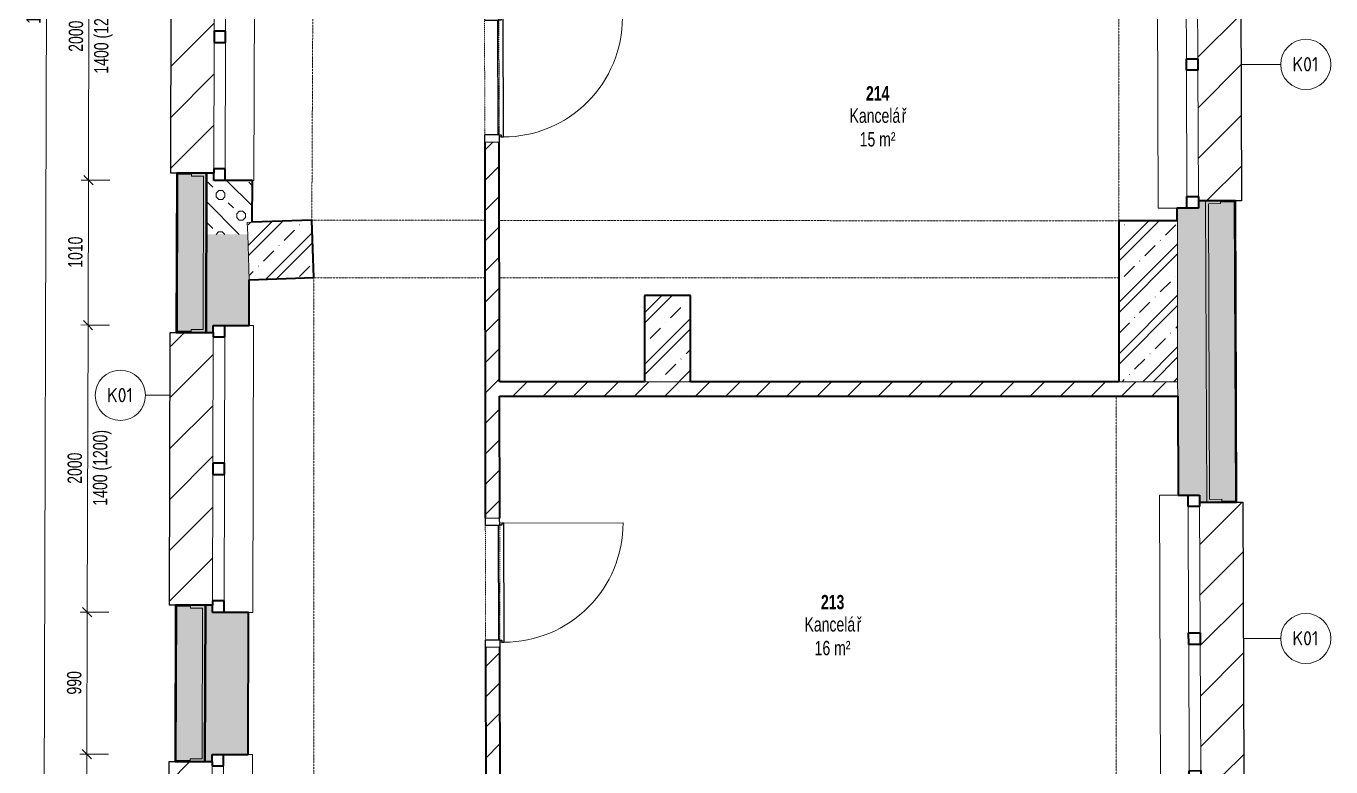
# Model space of a CAD drawing. Header units: millimetres. Extents: x 48671 to 278361, y -45352 to 20466.
# Drawn here: x 86927 to 96021, y -14301 to -9139 of the extents above; entities that cross this region are included whole.
import ezdxf

# ---------------------------------------------------------------- set-up
doc = ezdxf.new("R2010")
doc.units = ezdxf.units.MM
doc.linetypes.add('Dash dot dot', pattern=[5, 2, -1, 0, -1, 0, -1])
doc.linetypes.add('Čerchovaná se dvěma tečkami', pattern=[2.59, 1, -0.53, 0, -0.53, 0, -0.53])
for name, color, linetype, lineweight in [('A-ANNO-DIMS', 211, 'Continuous', 9), ('A-ANNO-DIMS-50', 211, 'Continuous', 9), ('A-AREA-IDEN', 2, 'Continuous', 9), ('A-DETL', 90, 'Continuous', 13), ('A-DOOR', 31, 'Continuous', 13), ('A-DOOR-FRAM', 31, 'Continuous', 25), ('A-GENM', 13, 'Continuous', 13), ('A-GLAZ', 151, 'Continuous', 13), ('A-WALL', 113, 'Continuous', 13), ('A-WALL-PATT', 111, 'Continuous', 35), ('Q-SPCQ', 91, 'Continuous', 13), ('Q-SPCQ-IDEN', 132, 'Continuous', 9), ('S-COLS', 52, 'Continuous', 13)]:
    doc.layers.add(name, color=color, linetype=linetype, lineweight=lineweight)
doc.styles.add('Arial_1', font='arial.ttf', dxfattribs={"width": 0.7, "height": 100})
doc.styles.add('Arial_B', font='arialbd.ttf', dxfattribs={"width": 0.7, "height": 100})
doc.styles.add('ISOCPEUR_1', font='isocpeur.ttf', dxfattribs={"width": 0.9, "height": 100})
doc.dimstyles.new('Vnitřní_-_průhledné', dxfattribs={"dimscale": 304.8, "dimtxt": 102.02594, "dimasz": 0.213255, "dimexe": 0.164042, "dimexo": 0.0625, "dimgap": 0.032808, "dimtad": 1, "dimdec": 0, "dimrnd": 5, "dimzin": 0, "dimdsep": 46, "dimtxsty": 'Arial_1', "dimblk1": 'OBLIQUE', "dimblk2": 'OBLIQUE', "dimsah": 1, "dimcen": 0.09, "dimdle": 0.164042, "dimazin": 0, "dimtfac": 1, "dimtdec": 4, "dimtix": 1, "dimtmove": 0, "dimatfit": 3, "dimfxl": 0.492126, "dimfxlon": 1, "dimtvp": 1, "dimtolj": 1, "dimtzin": 0, "dimarcsym": 2})
pattern_1 = [(45, (0, 0), (-106.06602, 106.06602), [])]
pattern_2 = [(45, (0, 0), (-179.6051, 179.6051), []), (45, (71.84, 0), (-179.6051, 179.6051), []), (45, (215.53, 0), (-107.7631, 251.4472), [101.6, -50.8, 1.676, -49.124])]
pattern_3 = [(45, (0, 0), (0.0007, 353.5527), []), (315, (0, 0), (353.5527, -0.0007), []), (270, (153.68, 9.56), (176.771, -176.771), [19.139, -334.416]), (270, (199.87, 9.56), (176.771, -176.771), [19.139, -334.416]), (0, (166.57, 23.1), (176.771, 176.771), [19.139, -334.416]), (0, (166.57, -23.1), (176.771, 176.771), [19.139, -334.416]), (45, (153.68, 9.56), (0.0007, 353.5527), [19.139, -230.861]), (45, (186.35, -23.1), (0.0007, 353.5527), [19.139, -230.861]), (315, (186.35, 23.1), (353.5527, -0.0007), [19.139, -230.861]), (315, (153.68, -9.56), (353.5527, -0.0007), [19.139, -230.861])]

# ---------------------------------------------------------------- blocks, each defined once
blk = doc.blocks.new('DVERE_1k_oblozka - DD03_01_800x1970_koupelna-1549489-1NP_NÁVRH B')
at = {"layer": 'A-DOOR'}
for p, q in [((-415, 47.1), (-415, 907.1)), ((-400, 47.1), (-450, 47.1)), ((-450, 47.1), (-450, -52.9)), ((-400, -52.9), (-400, 47.1)), ((305, 77.1), (-305, 77.1)), ((450, 47.1), (400, 47.1)), ((400, 47.1), (400, -52.9)), ((415, 77.1), (415, 47.1)), ((450, -52.9), (450, 47.1)), ((-450, -52.9), (-400, -52.9)), ((400, -52.9), (450, -52.9))]:
    blk.add_line(p, q, dxfattribs=at)
at = {"layer": 'A-DOOR', "lineweight": 25}
for p, q in [((415, 77.1), (-415, 77.1)), ((-415, 77.1), (-415, 62.1)), ((-415, 62.1), (-400, 62.1)), ((-400, 62.1), (-400, 47.1)), ((-400, 37.1), (400, 37.1)), ((400, 47.1), (400, 62.1)), ((400, 62.1), (415, 62.1)), ((415, 62.1), (415, 77.1))]:
    blk.add_line(p, q, dxfattribs=at)
at = {"layer": 'A-DOOR', "linetype": 'Čerchovaná se dvěma tečkami'}
for p, q in [((-400, 47.1), (400, 47.1)), ((-400, -52.9), (400, -52.9))]:
    blk.add_line(p, q, dxfattribs=at)
at = {"layer": 'A-DOOR'}
blk.add_arc((-415, 77.1), 830, 360, 90, dxfattribs=at)
at = {"layer": 'A-DOOR-FRAM'}
for p, q in [((-400, 47.1), (-450, 47.1)), ((-400, -52.9), (-400, 47.1)), ((400, 47.1), (400, -52.9)), ((400, 47.1), (450, 47.1)), ((-450, -52.9), (-400, -52.9)), ((450, -52.9), (400, -52.9))]:
    blk.add_line(p, q, dxfattribs=at)
blk = doc.blocks.new('OKNO_2k_ - OKNO_2k_2000 x 1500-1963758-1NP_NÁVRH B')
at = {"layer": 'A-GLAZ', "lineweight": 35}
for p, q in [((-1000, 30), (-920, 30)), ((-920, 30), (-920, -50)), ((-40, 30), (40, 30)), ((-40, -50), (-40, 30)), ((40, 30), (40, -50)), ((920, 30), (1000, 30)), ((920, -50), (920, 30)), ((-920, -50), (-950, -50)), ((40, -50), (-40, -50)), ((950, -50), (920, -50))]:
    blk.add_line(p, q, dxfattribs=at)
at = {"layer": 'A-GLAZ'}
for p, q in [((-920, 30), (-40, 30)), ((40, 30), (920, 30)), ((-40, -50), (-920, -50)), ((920, -50), (40, -50))]:
    blk.add_line(p, q, dxfattribs=at)
blk = doc.blocks.new('OKNO_2k_ - OKNO_2k_2000 x 1500-V12-1NP_NÁVRH B')
at = {"layer": 'A-GLAZ'}
h = blk.add_hatch(dxfattribs=at)
h.set_pattern_fill('FP_46', color=256, style=0, pattern_type=2)
h.set_pattern_definition([(269.774, (9781.537, 95006.134), (43.00383, -75.17021), [50, -100]), (329.774, (9781.34, 94956.135), (86.601227, -0.342695), [50, -100]), (209.774, (9781.34, 94956.135), (-43.597397, -74.827515), [50, -100])])
h.paths.add_polyline_path([(-950, -100), (-950, -100)])
at = {"layer": 'A-GLAZ', "lineweight": 35}
for p, q in [((-1000, 30), (-920, 30)), ((-920, 30), (-920, -50)), ((-40, 30), (40, 30)), ((-40, -50), (-40, 30)), ((40, 30), (40, -50)), ((920, 30), (1000, 30)), ((920, -50), (920, 30)), ((-920, -50), (-950, -50)), ((40, -50), (-40, -50)), ((950, -50), (920, -50))]:
    blk.add_line(p, q, dxfattribs=at)
at = {"layer": 'A-GLAZ'}
for p, q in [((-920, 30), (-40, 30)), ((40, 30), (920, 30)), ((-40, -50), (-920, -50)), ((920, -50), (40, -50))]:
    blk.add_line(p, q, dxfattribs=at)
blk = doc.blocks.new('OKNO_2k_ - OKNO_2k_2000x1400-1963762-1NP_NÁVRH B')
at = {"layer": 'A-GLAZ', "lineweight": 35}
for p, q in [((-920, 100), (-950, 100)), ((-920, 20), (-920, 100)), ((40, 100), (-40, 100)), ((-40, 100), (-40, 20)), ((40, 20), (40, 100)), ((950, 100), (920, 100)), ((920, 100), (920, 20)), ((-1000, 20), (-920, 20)), ((-40, 20), (40, 20)), ((920, 20), (1000, 20))]:
    blk.add_line(p, q, dxfattribs=at)
at = {"layer": 'A-GLAZ'}
for p, q in [((-40, 100), (-920, 100)), ((920, 100), (40, 100)), ((-920, 20), (-40, 20)), ((40, 20), (920, 20))]:
    blk.add_line(p, q, dxfattribs=at)
blk = doc.blocks.new('parapet s nosem_vnitní - parapet s nosem_vnitní-568559-1NP_NÁVRH B')
at = {"layer": 'A-GENM'}
for p, q in [((-1000, -190), (-1000, -170)), ((1000, -170), (1000, -190)), ((-1000, -190), (-1000, -200)), ((-1000, -200), (1000, -200)), ((1000, -200), (1000, -190))]:
    blk.add_line(p, q, dxfattribs=at)
blk = doc.blocks.new('parapet_ext - parapet_ext-1802098-1NP_NÁVRH B')
at = {"layer": 'Q-SPCQ'}
h = blk.add_hatch(dxfattribs=at)
h.set_pattern_fill('FP_112', color=11, style=0, pattern_type=2)
h.set_pattern_definition([(315.152, (14979.78, 88261.3), (176.3071, 177.24504), [])])
h.paths.add_polyline_path([(-950, 0), (-920, 0), (950, 0.1), (949.6, 300), (-950, 300), (-950, 0.1)])
at = {"layer": 'Q-SPCQ', "color": 21, "lineweight": 25}
for p, q in [((-950, 258), (-950, 300)), ((-950, 300), (950, 300)), ((950, 300), (950, 258))]:
    blk.add_line(p, q, dxfattribs=at)
blk = doc.blocks.new('parapet_ext - parapet_ext-V57-1NP_NÁVRH B')
at = {"layer": 'Q-SPCQ'}
h = blk.add_hatch(dxfattribs=at)
h.set_pattern_fill('FP_113', color=11, style=0, pattern_type=2)
h.set_pattern_definition([(315.152, (11989.78, 88261.3), (176.3071, 177.24504), [])])
h.paths.add_polyline_path([(-950, 0), (-920, 0), (950, 0.1), (949.6, 300), (-950, 300), (-950, 0.1)])
at = {"layer": 'Q-SPCQ', "color": 21, "lineweight": 25}
for p, q in [((-950, 258), (-950, 300)), ((-950, 300), (950, 300)), ((950, 300), (950, 258))]:
    blk.add_line(p, q, dxfattribs=at)
blk = doc.blocks.new('OKNO_2k_ - OKNO_2k_2000x1400-1963760-1NP_NÁVRH B')
at = {"layer": 'A-GLAZ', "lineweight": 35}
for p, q in [((-920, 110), (-950, 110)), ((-920, 30), (-920, 110)), ((40, 110), (-40, 110)), ((-40, 110), (-40, 30)), ((40, 30), (40, 110)), ((950, 110), (920, 110)), ((920, 110), (920, 30)), ((-1000, 30), (-920, 30)), ((-40, 30), (40, 30)), ((920, 30), (1000, 30))]:
    blk.add_line(p, q, dxfattribs=at)
at = {"layer": 'A-GLAZ'}
for p, q in [((-40, 110), (-920, 110)), ((920, 110), (40, 110)), ((-920, 30), (-40, 30)), ((40, 30), (920, 30))]:
    blk.add_line(p, q, dxfattribs=at)
blk = doc.blocks.new('parapet s nosem_vnitní - parapet s nosem_vnitní-V58-1NP_NÁVRH B')
at = {"layer": 'A-GENM'}
for p, q in [((-1000, -190), (-1000, -200)), ((-1000, -200), (1000, -200)), ((1000, -200), (1000, -190))]:
    blk.add_line(p, q, dxfattribs=at)
blk = doc.blocks.new('parapet_ext - parapet_ext-V59-1NP_NÁVRH B')
at = {"layer": 'Q-SPCQ'}
h = blk.add_hatch(dxfattribs=at)
h.set_pattern_fill('FP_114', color=11, style=0, pattern_type=2)
h.set_pattern_definition([(315.152, (8979.78, 88261.3), (176.3071, 177.24504), [])])
h.paths.add_polyline_path([(-950, 0), (-920, 0), (950, 0.1), (949.6, 300), (-950, 300), (-950, 0.1)])
at = {"layer": 'Q-SPCQ', "color": 21, "lineweight": 25}
for p, q in [((-950, 258), (-950, 300)), ((-950, 300), (950, 300)), ((950, 300), (950, 258))]:
    blk.add_line(p, q, dxfattribs=at)
blk = doc.blocks.new('parapet s nosem_vnitní - parapet s nosem_vnitní-1280325-1NP_NÁVRH B')
at = {"layer": 'A-GENM'}
for p, q in [((1000, 200), (-1000, 200)), ((-1000, 200), (-1000, 190)), ((-1000, 70), (-1000, 190)), ((1000, 190), (1000, 200)), ((1000, 190), (1000, 70))]:
    blk.add_line(p, q, dxfattribs=at)
blk = doc.blocks.new('parapet_ext - parapet_ext-V68-1NP_NÁVRH B')
at = {"layer": 'Q-SPCQ'}
h = blk.add_hatch(dxfattribs=at)
h.set_pattern_fill('FP_118', color=11, style=0, pattern_type=2)
h.set_pattern_definition([(314.774, (9781.54, 95056.13), (177.4726, 176.07804), [])])
h.paths.add_polyline_path([(-950, 0), (-950, -300), (950, -300), (950, 0), (-949.8, 0)])
at = {"layer": 'Q-SPCQ', "color": 21, "lineweight": 25}
for p, q in [((-950, -300), (-950, -258)), ((950, -258), (950, -300)), ((950, -300), (-950, -300))]:
    blk.add_line(p, q, dxfattribs=at)
blk = doc.blocks.new('parapet_ext - parapet_ext-V69-1NP_NÁVRH B')
at = {"layer": 'Q-SPCQ'}
h = blk.add_hatch(dxfattribs=at)
h.set_pattern_fill('FP_119', color=11, style=0, pattern_type=2)
h.set_pattern_definition([(314.774, (13781.54, 95056.13), (177.4726, 176.07804), [])])
h.paths.add_polyline_path([(-950, 0), (-950, -300), (950, -300), (950, 0), (-949.8, 0)])
at = {"layer": 'Q-SPCQ', "color": 21, "lineweight": 25}
for p, q in [((-950, -300), (-950, -258)), ((950, -258), (950, -300)), ((950, -300), (-950, -300))]:
    blk.add_line(p, q, dxfattribs=at)
blk = doc.blocks.new('Popiska speciální vybavení - Popiska okna_Bublina-1426311-1NP_NÁVRH B')
at = {"layer": 'Q-SPCQ-IDEN'}
blk.add_circle((0, 0), 3.5, dxfattribs=at)
blk = doc.blocks.new('DIMBLOCK205-1NP_NÁVRH B')
at = {"layer": 'A-ANNO-DIMS-50', "lineweight": 18}
for p, q in [((87350.6, -14211.8), (87318.2, -14179.2)), ((87350.6, -14211.8), (87383, -14244.3)), ((87345.3, -16211.8), (87312.9, -16179.2)), ((87345.3, -16211.8), (87377.7, -16244.3))]:
    blk.add_line(p, q, dxfattribs=at)
at = {"layer": 'A-ANNO-DIMS-50'}
for p, q in [((87350.6, -14211.8), (87300.6, -14211.6)), ((87345.3, -16211.8), (87350.6, -14211.8)), ((87350.6, -14211.8), (87500.6, -14212.2)), ((87345.3, -16211.8), (87295.3, -16211.6)), ((87345.3, -16211.8), (87495.3, -16212.2))]:
    blk.add_line(p, q, dxfattribs=at)
at = {"layer": 'A-ANNO-DIMS-50', "color": 0, "char_height": 100, "attachment_point": 1, "rotation": 89.84787, "line_spacing_factor": 0.941778, "style": 'Arial_1'}
for s, insert, width in [('1400 (1200)', (87384.4, -15470.1), 619.69), ('2000', (87207.8, -15318.1), 256.164)]:
    blk.add_mtext(s, dxfattribs=dict(at, insert=insert, width=width))
blk = doc.blocks.new('_Oblique')
at = {"color": 0, "linetype": 'ByBlock', "lineweight": -2}
blk.add_line((-0.5, -0.5), (0.5, 0.5), dxfattribs=at)
blk = doc.blocks.new('DIMBLOCK206-1NP_NÁVRH B')
at = {"layer": 'A-ANNO-DIMS-50'}
for p, q in [((87353.2, -13221.8), (87303.2, -13221.6)), ((87350.6, -14211.8), (87353.2, -13221.8)), ((87353.2, -13221.8), (87503.2, -13222.2)), ((87350.6, -14211.8), (87300.6, -14211.6)), ((87350.6, -14211.8), (87500.6, -14212.2))]:
    blk.add_line(p, q, dxfattribs=at)
at = {"layer": 'A-ANNO-DIMS-50', "lineweight": 18}
for p, q in [((87353.2, -13221.8), (87320.8, -13189.2)), ((87353.2, -13221.8), (87385.6, -13254.4)), ((87350.6, -14211.8), (87318.2, -14179.2)), ((87350.6, -14211.8), (87383, -14244.3))]:
    blk.add_line(p, q, dxfattribs=at)
at = {"layer": 'A-ANNO-DIMS-50', "color": 0, "insert": (87211.9, -13796.4), "char_height": 100, "width": 192.123, "attachment_point": 1, "rotation": 89.84787, "line_spacing_factor": 0.941778, "style": 'Arial_1'}
blk.add_mtext('990', dxfattribs=at)
blk = doc.blocks.new('DIMBLOCK207-1NP_NÁVRH B')
at = {"layer": 'A-ANNO-DIMS-50'}
for p, q in [((87358.5, -11221.8), (87308.5, -11221.6)), ((87353.2, -13221.8), (87358.5, -11221.8)), ((87358.5, -11221.8), (87508.5, -11222.2)), ((87353.2, -13221.8), (87303.2, -13221.6)), ((87353.2, -13221.8), (87503.2, -13222.2))]:
    blk.add_line(p, q, dxfattribs=at)
at = {"layer": 'A-ANNO-DIMS-50', "lineweight": 18}
for p, q in [((87358.5, -11221.8), (87326.1, -11189.2)), ((87358.5, -11221.8), (87390.9, -11254.4)), ((87353.2, -13221.8), (87320.8, -13189.2)), ((87353.2, -13221.8), (87385.6, -13254.4))]:
    blk.add_line(p, q, dxfattribs=at)
at = {"layer": 'A-ANNO-DIMS-50', "color": 0, "char_height": 100, "attachment_point": 1, "rotation": 89.84787, "line_spacing_factor": 0.941778, "style": 'Arial_1'}
for s, insert, width in [('1400 (1200)', (87392.3, -12480.1), 619.69), ('2000', (87215.8, -12328.1), 256.164)]:
    blk.add_mtext(s, dxfattribs=dict(at, insert=insert, width=width))
blk = doc.blocks.new('DIMBLOCK208-1NP_NÁVRH B')
at = {"layer": 'A-ANNO-DIMS-50', "lineweight": 18}
for p, q in [((87361.2, -10211.8), (87328.8, -10179.2)), ((87361.2, -10211.8), (87393.6, -10244.4)), ((87358.5, -11221.8), (87326.1, -11189.2)), ((87358.5, -11221.8), (87390.9, -11254.4))]:
    blk.add_line(p, q, dxfattribs=at)
at = {"layer": 'A-ANNO-DIMS-50'}
for p, q in [((87361.2, -10211.8), (87311.2, -10211.6)), ((87358.5, -11221.8), (87361.2, -10211.8)), ((87361.2, -10211.8), (87511.2, -10212.2)), ((87358.5, -11221.8), (87308.5, -11221.6)), ((87358.5, -11221.8), (87508.5, -11222.2))]:
    blk.add_line(p, q, dxfattribs=at)
at = {"layer": 'A-ANNO-DIMS-50', "color": 0, "insert": (87219.8, -10823.1), "char_height": 100, "width": 256.164, "attachment_point": 1, "rotation": 89.84787, "line_spacing_factor": 0.941778, "style": 'Arial_1'}
blk.add_mtext('1010', dxfattribs=at)
blk = doc.blocks.new('DIMBLOCK209-1NP_NÁVRH B')
at = {"layer": 'A-ANNO-DIMS-50', "lineweight": 18}
for p, q in [((87366.5, -8211.8), (87334.1, -8179.2)), ((87366.5, -8211.8), (87398.9, -8244.4)), ((87361.2, -10211.8), (87328.8, -10179.2)), ((87361.2, -10211.8), (87393.6, -10244.4))]:
    blk.add_line(p, q, dxfattribs=at)
at = {"layer": 'A-ANNO-DIMS-50'}
for p, q in [((87366.5, -8211.8), (87316.5, -8211.6)), ((87361.2, -10211.8), (87366.5, -8211.8)), ((87366.5, -8211.8), (87516.5, -8212.2)), ((87361.2, -10211.8), (87311.2, -10211.6)), ((87361.2, -10211.8), (87511.2, -10212.2))]:
    blk.add_line(p, q, dxfattribs=at)
at = {"layer": 'A-ANNO-DIMS-50', "color": 0, "char_height": 100, "attachment_point": 1, "rotation": 89.84787, "line_spacing_factor": 0.941778, "style": 'Arial_1'}
for s, insert, width in [('1400 (1200)', (87400.3, -9470.1), 619.69), ('2000', (87223.8, -9318.1), 256.164)]:
    blk.add_mtext(s, dxfattribs=dict(at, insert=insert, width=width))
blk = doc.blocks.new('DIMBLOCK214-1NP_NÁVRH B')
at = {"layer": 'A-ANNO-DIMS-50'}
for p, q in [((87089.8, -980.6), (87039.8, -980.5)), ((87089.9, -930.6), (87047.1, -17047.9)), ((87089.8, -980.6), (87239.8, -981)), ((87047.2, -16997.9), (86997.2, -16997.8)), ((87047.2, -16997.9), (87197.2, -16998.3))]:
    blk.add_line(p, q, dxfattribs=at)
at = {"layer": 'A-ANNO-DIMS-50', "lineweight": 18}
for p, q in [((87089.8, -980.6), (87057.4, -948)), ((87089.8, -980.6), (87122.2, -1013.2)), ((87047.2, -16997.9), (87014.8, -16965.3)), ((87047.2, -16997.9), (87079.7, -17030.5))]:
    blk.add_line(p, q, dxfattribs=at)
at = {"layer": 'A-ANNO-DIMS-50', "color": 0, "insert": (86928.3, -9122.3), "char_height": 100, "width": 320.204, "attachment_point": 1, "rotation": 89.84786, "line_spacing_factor": 0.941778, "style": 'Arial_1'}
blk.add_mtext('16015', dxfattribs=at)

msp = doc.modelspace()

# ---------------------------------------------------------------- hatches: boundary and pattern name
at = {"layer": 'A-WALL-PATT', "lineweight": 13}
h = msp.add_hatch(dxfattribs=at)
h.set_pattern_fill('FP_8', color=11, style=0, pattern_type=2)
h.set_pattern_definition(pattern_3)
h.paths.add_polyline_path([(87966.5, -17008.3), (88146.5, -17008.3), (88148.6, -16183.9), (88064.6, -16183.7), (88064.7, -16171.7), (87968.7, -16171.4), (87966.5, -17003.3)])
h.paths.add_polyline_path([(88069.8, -14255.7), (88069.8, -14243.7), (88153.8, -14243.9), (88156.6, -13193.9), (88072.6, -13193.7), (88072.6, -13181.7), (87976.6, -13181.4), (87973.8, -14255.4)])
h.paths.add_polyline_path([(88077.7, -11265.7), (88077.7, -11253.7), (88161.7, -11253.9), (88164.6, -10183.9), (88080.6, -10183.7), (88080.6, -10171.7), (87984.6, -10171.4), (87981.7, -11265.4)])
h.paths.add_polyline_path([(88085.7, -8255.7), (88085.7, -8243.7), (88169.7, -8243.9), (88172.5, -7193.9), (88088.5, -7193.7), (88088.6, -7181.7), (87992.6, -7181.4), (87989.7, -8255.4)])
h.paths.add_polyline_path([(88093.6, -5265.7), (88093.7, -5253.7), (88177.7, -5253.9), (88188.5, -1170.3), (88008.5, -1171), (87997.6, -5265.4)])
h = msp.add_hatch(dxfattribs=at)
h.set_pattern_fill('FP_10', color=256, angle=45, style=0, pattern_type=2)
h.set_pattern_definition([(135.226, (95142.85, -9129.2), (-143.116, -144.2497), []), (90.226, (95074.65, -8900.51), (-144.2496, 143.1161), [25.4, -261.968]), (135.226, (95074.55, -8875.11), (-143.116, -144.2497), [25.4, -177.8]), (180.226, (95056.52, -8857.22), (-143.1161, -144.2496), [25.4, -261.968]), (225.226, (95031.12, -8857.32), (144.2497, -143.116), [25.4, -177.8]), (90.226, (95013.33, -8900.75), (-144.2496, 143.1161), [25.4, -261.968]), (135.226, (95031.36, -8918.64), (-143.116, -144.2497), [25.4, -177.8]), (180.226, (95056.76, -8918.54), (-143.1161, -144.2496), [25.4, -261.968]), (225.226, (95074.65, -8900.51), (144.2497, -143.116), [25.4, -177.8]), (135.226, (94989.84, -8834.26), (-143.116, -144.2497), [50.8, -152.4])])
h.paths.add_polyline_path([(95088, -17238.3), (95174.8, -17238.3), (95171.2, -16376.6), (94971.4, -16377.4), (94971.9, -16493.3), (94973.5, -16493.3), (94974, -17038.3), (94974.8, -17238.3)])
h.paths.add_polyline_path([(94967.5, -15377.4), (95167.5, -15376.6), (95163.5, -14356.6), (95113.5, -14356.8), (95113.5, -14406.8), (94963.7, -14407.4), (94967.5, -15376.6)])
h.paths.add_polyline_path([(95106, -12456.8), (95156, -12456.6), (95147.7, -10356.6), (95097.7, -10356.8), (95097.7, -10406.8), (94947.9, -10407.4), (94948.2, -10496.7), (94952.7, -10496.7), (94953.1, -11716.7), (94955.8, -12407.4), (95105.8, -12406.8), (95106, -12456.6)])
h.paths.add_polyline_path([(95090.2, -8456.8), (95140.2, -8456.6), (95135.9, -7356.6), (95085.9, -7356.8), (95085.9, -7406.8), (94936.1, -7407.4), (94936.5, -7516.7), (94938.9, -7516.7), (94939.4, -8247.3), (94940, -8407.4), (95090, -8406.8), (95090.2, -8456.6)])
h.paths.add_polyline_path([(95078.4, -5456.8), (95128.4, -5456.7), (95124, -4346.7), (95074, -4346.9), (95074, -4396.9), (94924.2, -4397.4), (94928.2, -5407.4), (95078.2, -5406.8), (95078.4, -5456.7)])
h.paths.add_polyline_path([(95066.5, -2446.9), (95116.5, -2446.7), (95111.5, -1163.7), (94911.5, -1164.5), (94916.3, -2397.5), (95066.3, -2396.9), (95066.5, -2446.7)])
at = {"layer": 'A-WALL-PATT'}
h = msp.add_hatch(color=11, dxfattribs=at)
h.paths.add_polyline_path([(95191.4, -17238.3), (95194.8, -17238.3), (95191.4, -16376.5), (95275.4, -16376.2), (95275.3, -16356.2), (95171.3, -16356.6), (95174.8, -17238.3)])
h.paths.add_polyline_path([(95167.6, -15396.6), (95271.6, -15396.2), (95271.5, -15376.2), (95187.5, -15376.2), (95183.5, -14376.5), (95267.5, -14376.2), (95267.5, -14356.2), (95163.5, -14356.6), (95167.5, -15377.4)])
h.paths.add_polyline_path([(95156, -12456.6), (95260, -12456.2), (95259.9, -12436.2), (95175.9, -12436.2), (95167.8, -10376.5), (95251.8, -10376.2), (95251.7, -10356.2), (95147.7, -10356.6), (95155.9, -12436.5)])
h.paths.add_polyline_path([(95140.2, -8456.6), (95244.2, -8456.2), (95244.1, -8436.2), (95160.1, -8436.2), (95155.9, -7376.6), (95239.9, -7376.2), (95239.9, -7356.2), (95135.9, -7356.6), (95140.1, -8436.6)])
h.paths.add_polyline_path([(95128.4, -5456.7), (95232.4, -5456.2), (95232.3, -5436.2), (95148.3, -5436.2), (95144.1, -4366.6), (95228.1, -4366.3), (95228, -4346.3), (95124, -4346.7), (95128.3, -5436.6)])
h.paths.add_polyline_path([(95116.5, -2446.7), (95220.5, -2446.3), (95220.4, -2426.3), (95136.4, -2426.3), (95131.4, -1163.7), (95111.5, -1163.7), (95116.4, -2426.6)])
at = {"layer": 'A-WALL-PATT', "lineweight": 13}
h = msp.add_hatch(dxfattribs=at)
h.set_pattern_fill('FP_8', color=11, style=0, pattern_type=2)
h.set_pattern_definition(pattern_3)
h.paths.add_polyline_path([(95374.8, -17238.3), (95371.4, -16363.8), (95275.4, -16364.2), (95275.4, -16376.2), (95191.4, -16376.5), (95194.8, -17238.3), (95278.8, -17238.3)])
h.paths.add_polyline_path([(95271.5, -15388.2), (95367.5, -15387.8), (95363.5, -14363.8), (95267.5, -14364.2), (95267.5, -14376.2), (95183.5, -14376.5), (95187.5, -15376.5), (95271.5, -15376.2)])
h.paths.add_polyline_path([(95259.9, -12448.2), (95355.9, -12447.8), (95347.7, -10363.8), (95251.7, -10364.2), (95251.8, -10376.2), (95167.8, -10376.5), (95175.9, -12436.5), (95259.9, -12436.2)])
h.paths.add_polyline_path([(95244.2, -8448.2), (95340.2, -8447.8), (95335.9, -7363.8), (95239.9, -7364.2), (95239.9, -7376.2), (95155.9, -7376.6), (95160.1, -8436.6), (95244.1, -8436.2)])
h.paths.add_polyline_path([(95232.3, -5448.2), (95328.3, -5447.9), (95324, -4353.9), (95228, -4354.3), (95228.1, -4366.3), (95144.1, -4366.6), (95148.3, -5436.6), (95232.3, -5436.2)])
h.paths.add_polyline_path([(95220.5, -2438.3), (95316.5, -2437.9), (95311.4, -1143), (95131.4, -1143.7), (95136.4, -2426.6), (95220.4, -2426.3)])
at = {"layer": 'A-WALL-PATT'}
h = msp.add_hatch(color=11, dxfattribs=at)
h.paths.add_polyline_path([(88166, -17188.3), (88168.7, -16163.9), (88064.7, -16163.7), (88064.7, -16183.7), (88148.6, -16183.9), (88146.5, -17188.3)])
h.paths.add_polyline_path([(88173.7, -14263.9), (88176.6, -13174), (88072.6, -13173.7), (88072.6, -13193.7), (88156.6, -13193.9), (88153.8, -14243.9), (88069.8, -14243.9), (88069.8, -14263.7), (88156.6, -14263.9)])
h.paths.add_polyline_path([(88181.7, -11274), (88184.6, -10164), (88080.6, -10163.7), (88080.6, -10183.7), (88164.6, -10183.9), (88161.7, -11253.9), (88077.7, -11253.9), (88077.7, -11273.7), (88164.6, -11273.9)])
h.paths.add_polyline_path([(88189.7, -8264), (88192.6, -7174), (88088.6, -7173.7), (88088.6, -7193.7), (88172.5, -7193.9), (88169.7, -8243.9), (88085.7, -8243.9), (88085.7, -8263.7), (88169.7, -8263.9)])
h.paths.add_polyline_path([(88197.6, -5274), (88208.5, -1190.2), (88188.5, -1190.3), (88177.7, -5253.9), (88093.7, -5253.9), (88093.7, -5273.7), (88188.5, -5274)])
at = {"layer": 'A-WALL-PATT', "lineweight": 13}
h = msp.add_hatch(dxfattribs=at)
h.set_pattern_fill('FP_21', color=256, style=0, pattern_type=2)
h.set_pattern_definition(pattern_1)
h.paths.add_polyline_path([(90131.4, -15201.8), (90231.4, -15201.4), (90228.9, -13466.7), (90128.9, -13466.8), (90131, -14904.6)])
h.paths.add_polyline_path([(90127.6, -12566.8), (90227.6, -12566.7), (90223.8, -9946.7), (90123.8, -9946.8), (90127.1, -12241.7)])
h.paths.add_polyline_path([(90122.5, -9046.8), (90222.5, -9046.7), (90218.9, -6567.2), (90118.9, -6567.4), (90122.5, -9046.7)])
h.paths.add_polyline_path([(90117.6, -5667.4), (90217.6, -5667.2), (90216.3, -4804.7), (90116.3, -4804.7)])
h = msp.add_hatch(dxfattribs=at)
h.set_pattern_fill('FP_127', color=256, angle=45, style=0, pattern_type=2)
h.set_pattern_definition([(314.848, (88187.16, -9212.05), (144.065, 143.302), []), (269.848, (88253.86, -9441.17), (143.302, -144.065), [25.4, -261.968]), (314.848, (88253.79, -9466.57), (144.065, 143.302), [25.4, -177.8]), (359.848, (88271.7, -9484.58), (144.065, 143.302), [25.4, -261.968]), (44.848, (88297.1, -9484.65), (-143.302, 144.065), [25.4, -177.8]), (269.848, (88315.18, -9441.34), (143.302, -144.065), [25.4, -261.968]), (314.848, (88297.26, -9423.33), (144.065, 143.302), [25.4, -177.8]), (359.848, (88271.86, -9423.26), (144.065, 143.302), [25.4, -261.968]), (44.848, (88253.86, -9441.17), (-143.302, 144.065), [25.4, -177.8]), (314.848, (88338.22, -9507.98), (144.065, 143.302), [50.8, -152.4])])
h.paths.add_polyline_path([(88471.6, -10591), (88468.7, -10506.8), (88503.7, -10505.6), (88504.5, -10214.8), (88234.5, -10214.1), (88234.5, -10164.1), (88184.6, -10164), (88183.5, -10590.2), (88468.7, -10591)])
h.paths.add_polyline_path([(88239.7, -8264.1), (88239.8, -8214.1), (88509.8, -8214.8), (88510.6, -7901.1), (88490.6, -7901.1), (88486.9, -7691), (88191.2, -7690.2), (88189.7, -8264)])
h = msp.add_hatch(dxfattribs=at)
h.set_pattern_fill('FP_11', color=256, angle=45, style=0, pattern_type=2)
h.set_pattern_definition([(314.848, (88174.26, -14071.11), (144.065, 143.302), []), (269.848, (88240.95, -14300.24), (143.3023, -144.0647), [25.4, -261.968]), (314.848, (88240.89, -14325.64), (144.065, 143.302), [25.4, -177.8]), (359.848, (88258.8, -14343.65), (144.0647, 143.3023), [25.4, -261.968]), (44.848, (88284.2, -14343.72), (-143.302, 144.065), [25.4, -177.8]), (269.848, (88302.28, -14300.4), (143.3023, -144.0647), [25.4, -261.968]), (314.848, (88284.36, -14282.4), (144.065, 143.302), [25.4, -177.8]), (359.848, (88258.96, -14282.33), (144.0647, 143.3023), [25.4, -261.968]), (44.848, (88240.95, -14300.24), (-143.302, 144.065), [25.4, -177.8]), (314.848, (88325.32, -14367.05), (144.065, 143.302), [50.8, -152.4])])
h.paths.add_polyline_path([(88218.6, -17408.3), (88465.4, -17408.3), (88466.8, -16893.3), (88451.6, -16893.3), (88451.6, -16493.3), (88467.8, -16493.3), (88468.6, -16214.7), (88218.6, -16214.1), (88218.6, -16164.1), (88168.7, -16163.9), (88165.9, -17408.3)])
h.paths.add_polyline_path([(88223.7, -14264.1), (88223.9, -14214.1), (88473.9, -14214.7), (88476.5, -13224.7), (88226.5, -13224.1), (88226.5, -13174.1), (88176.6, -13174), (88173.7, -14263.9)])
h.paths.add_polyline_path([(88231.7, -11274.1), (88231.8, -11224.1), (88481.8, -11224.8), (88482.7, -10906.6), (88471.6, -10591), (88183.5, -10590.2), (88181.7, -11274), (88183.5, -11274)])
h = msp.add_hatch(dxfattribs=at)
h.set_pattern_fill('FP_21', color=256, style=0, pattern_type=2)
h.set_pattern_definition(pattern_1)
h.paths.add_polyline_path([(94953.1, -11716.7), (94952.7, -11616.7), (90226.2, -11616.7), (90226.4, -11716.7), (94331.9, -11716.7)])
at = {"layer": 'S-COLS'}
h = msp.add_hatch(dxfattribs=at)
h.set_pattern_fill('FP_26', color=256, style=0, pattern_type=2)
h.set_pattern_definition(pattern_2)
h.paths.add_polyline_path([(88482.7, -10906.6), (88932.4, -10890.9), (88918.4, -10491.1), (88468.7, -10506.8), (88482.1, -10890.9)])
h = msp.add_hatch(dxfattribs=at)
h.set_pattern_fill('FP_26', color=256, style=0, pattern_type=2)
h.set_pattern_definition(pattern_2)
h.paths.add_polyline_path([(94948.2, -11616.7), (94952.7, -11616.7), (94952.7, -10496.7), (94542.7, -10496.7), (94542.7, -11616.7)])
h = msp.add_hatch(dxfattribs=at)
h.set_pattern_fill('FP_26', color=256, style=0, pattern_type=2)
h.set_pattern_definition(pattern_2)
h.paths.add_polyline_path([(91557.8, -11616.7), (91557.8, -11016.7), (91237.8, -11016.7), (91237.8, -11616.7), (91307.6, -11616.7)])

# ---------------------------------------------------------------- linework, layer by layer
at = {"layer": 'A-DETL', "linetype": 'Dash dot dot'}
for p, q in [((88918.4, -10491.1), (88930.5, -7893.7)), ((94542.7, -10496.7), (94542.7, -8216.7)), ((88918.4, -10491.1), (90124.6, -10492.3)), ((90224.6, -10492.4), (94542.7, -10496.7)), ((88931.6, -16493.3), (88931.6, -10893.3)), ((88931.6, -10893.3), (90125.2, -10893.3)), ((90225.2, -10893.3), (94542.7, -10893.3)), ((94523.5, -15186.6), (94523.5, -11716.7))]:
    msp.add_line(p, q, dxfattribs=at)
at = {"layer": 'A-WALL', "lineweight": 35}
for p, q in [((90123.8, -9946.8), (90127.6, -12566.8)), ((90226.2, -11616.7), (90223.8, -9946.7)), ((88184.6, -10164), (88181.7, -11274)), ((88234.6, -10164.1), (88184.6, -10164)), ((88234.5, -10214.1), (88234.6, -10164.1)), ((88504.5, -10214.8), (88234.5, -10214.1)), ((88503.7, -10505.6), (88504.5, -10214.8)), ((95097.7, -10356.8), (95097.9, -10406.8)), ((95097.9, -10406.8), (94947.9, -10407.4)), ((94947.9, -10407.4), (94948.2, -10496.7)), ((88481.8, -11224.8), (88482.7, -10906.6)), ((88181.7, -11274), (88231.7, -11274.1)), ((88231.7, -11274.1), (88231.8, -11224.1)), ((88231.8, -11224.1), (88481.8, -11224.8)), ((91237.8, -11616.7), (90226.2, -11616.7)), ((94542.7, -11616.7), (91557.8, -11616.7)), ((90226.4, -11716.7), (94953.1, -11716.7)), ((90227.6, -12566.7), (90226.4, -11716.7)), ((94953.1, -11716.7), (94955.8, -12407.4)), ((94955.8, -12407.4), (95105.8, -12406.8)), ((95105.8, -12406.8), (95106, -12456.8)), ((88176.6, -13174), (88173.7, -14263.9)), ((88226.6, -13174.1), (88176.6, -13174)), ((88226.5, -13224.1), (88226.6, -13174.1)), ((88476.5, -13224.7), (88226.5, -13224.1)), ((88473.9, -14214.7), (88476.5, -13224.7)), ((90128.9, -13466.8), (90131.6, -15321.8)), ((90231.4, -15201.4), (90228.9, -13466.7)), ((88173.7, -14263.9), (88223.7, -14264.1)), ((88223.7, -14264.1), (88223.9, -14214.1)), ((88223.9, -14214.1), (88473.9, -14214.7))]:
    msp.add_line(p, q, dxfattribs=at)
at = {"layer": 'A-WALL', "color": 1, "lineweight": 35}
for p, q in [((87976.6, -10163.4), (87973.7, -11273.4)), ((88184.6, -10164), (87976.6, -10163.4)), ((88181.7, -11274), (88184.6, -10164)), ((95355.7, -10355.8), (95097.7, -10356.8)), ((95364, -12455.8), (95355.7, -10355.8)), ((87973.7, -11273.4), (88181.7, -11274)), ((95106, -12456.8), (95364, -12455.8)), ((87968.6, -13173.4), (87965.7, -14263.4)), ((88176.6, -13174), (87968.6, -13173.4)), ((88173.7, -14263.9), (88176.6, -13174)), ((87965.7, -14263.4), (88173.7, -14263.9))]:
    msp.add_line(p, q, dxfattribs=at)
at = {"layer": 'A-WALL', "color": 10}
for p, q in [((87979.6, -10166.4), (87976.7, -11270.4)), ((88080.6, -10166.7), (87979.6, -10166.4)), ((87984.6, -10171.4), (87981.7, -11265.4)), ((88080.6, -10171.7), (87984.6, -10171.4)), ((88080.6, -10163.7), (88080.6, -10183.7)), ((88164.6, -10183.9), (88080.6, -10183.7)), ((88161.7, -11253.9), (88164.6, -10183.9)), ((95251.8, -10376.2), (95251.7, -10356.2)), ((95352.7, -10358.8), (95251.7, -10359.2)), ((95347.7, -10363.8), (95251.7, -10364.2)), ((95355.9, -12447.8), (95347.7, -10363.8)), ((95361, -12452.8), (95352.7, -10358.8)), ((95251.8, -10376.2), (95167.8, -10376.5)), ((95167.8, -10376.5), (95175.9, -12436.5)), ((87976.7, -11270.4), (88077.7, -11270.7)), ((87981.7, -11265.4), (88077.7, -11265.7)), ((88077.7, -11253.7), (88077.7, -11273.7)), ((88077.7, -11253.7), (88161.7, -11253.9)), ((95175.9, -12436.5), (95259.9, -12436.2)), ((95260, -12456.2), (95259.9, -12436.2)), ((95259.9, -12448.2), (95355.9, -12447.8)), ((95260, -12453.2), (95361, -12452.8)), ((87971.6, -13176.4), (87968.8, -14260.4)), ((88072.6, -13176.7), (87971.6, -13176.4)), ((87976.6, -13181.4), (87973.8, -14255.4)), ((88072.6, -13181.7), (87976.6, -13181.4)), ((88072.6, -13173.7), (88072.6, -13193.7)), ((88156.6, -13193.9), (88072.6, -13193.7)), ((88153.8, -14243.9), (88156.6, -13193.9)), ((87968.8, -14260.4), (88069.8, -14260.7)), ((87973.8, -14255.4), (88069.8, -14255.7)), ((88069.8, -14243.7), (88069.7, -14263.7)), ((88069.8, -14243.7), (88153.8, -14243.9))]:
    msp.add_line(p, q, dxfattribs=at)
at = {"layer": 'A-WALL'}
for p, q in [((95156, -12456.6), (95147.7, -10356.6)), ((88468.7, -10506.8), (88503.7, -10505.6)), ((88471.6, -10591), (88468.7, -10506.8)), ((94948.2, -10496.7), (94952.7, -10496.7)), ((94952.7, -10496.7), (94952.7, -11616.7)), ((88482.7, -10906.6), (88471.6, -10591)), ((91557.8, -11616.7), (91237.8, -11616.7)), ((94952.7, -11616.7), (94542.7, -11616.7)), ((94953.1, -11716.7), (94952.7, -11616.7))]:
    msp.add_line(p, q, dxfattribs=at)
at = {"layer": 'Q-SPCQ-IDEN'}
for p, q in [((95397.7, -9406.2), (95670.9, -9406.2)), ((87929.2, -11711.7), (87758.9, -11711.7)), ((95413.5, -13406.2), (95670.9, -13406.2))]:
    msp.add_line(p, q, dxfattribs=at)
at = {"layer": 'S-COLS'}
for p, q in [((88503.7, -10505.6), (88468.7, -10506.8)), ((88468.7, -10506.8), (88471.6, -10591)), ((94952.7, -10496.7), (94948.2, -10496.7)), ((94952.7, -11616.7), (94952.7, -10496.7)), ((88471.6, -10591), (88482.7, -10906.6)), ((91237.8, -11616.7), (91557.8, -11616.7)), ((94542.7, -11616.7), (94952.7, -11616.7))]:
    msp.add_line(p, q, dxfattribs=at)
at = {"layer": 'S-COLS', "lineweight": 35}
for p, q in [((88918.4, -10491.1), (88503.7, -10505.6)), ((88932.4, -10890.9), (88918.4, -10491.1)), ((94948.2, -10496.7), (94542.7, -10496.7)), ((94542.7, -10496.7), (94542.7, -11616.7)), ((88482.7, -10906.6), (88932.4, -10890.9)), ((91557.8, -11016.7), (91237.8, -11016.7)), ((91237.8, -11016.7), (91237.8, -11616.7)), ((91557.8, -11616.7), (91557.8, -11016.7))]:
    msp.add_line(p, q, dxfattribs=at)

# ---------------------------------------------------------------- block references
at = {"layer": 'A-DOOR', "rotation": 270.0830396034199}
for p in [(90176, -9496.8), (90181.1, -13016.8)]:
    msp.add_blockref('DVERE_1k_oblozka - DD03_01_800x1970_koupelna-1549489-1NP_NÁVRH B', p, dxfattribs=at)
at = {"layer": 'A-GENM'}
for name, p, rotation in [('parapet s nosem_vnitní - parapet s nosem_vnitní-V58-1NP_NÁVRH B', (88317.2, -9214.3), 89.8478705751922), ('parapet s nosem_vnitní - parapet s nosem_vnitní-1280325-1NP_NÁVRH B', (95013.9, -9407.1), 90.22581930465813), ('parapet s nosem_vnitní - parapet s nosem_vnitní-568559-1NP_NÁVRH B', (88309.2, -12224.3), 89.8478705751922), ('parapet s nosem_vnitní - parapet s nosem_vnitní-1280325-1NP_NÁVRH B', (95029.7, -13407.1), 90.22581930465813), ('parapet s nosem_vnitní - parapet s nosem_vnitní-568559-1NP_NÁVRH B', (88301.2, -15214.3), 89.8478705751922)]:
    msp.add_blockref(name, p, dxfattribs=dict(at, rotation=rotation))
at = {"layer": 'A-GLAZ'}
for name, p, rotation in [('OKNO_2k_ - OKNO_2k_2000x1400-1963760-1NP_NÁVRH B', (88347.2, -9214.4), 89.8478705751922), ('OKNO_2k_ - OKNO_2k_2000 x 1500-V12-1NP_NÁVRH B', (95043.9, -9407), 90.22581930465813), ('OKNO_2k_ - OKNO_2k_2000x1400-1963762-1NP_NÁVRH B', (88329.2, -12224.4), 89.8478705751922), ('OKNO_2k_ - OKNO_2k_2000 x 1500-1963758-1NP_NÁVRH B', (95059.7, -13407), 90.22581930465813), ('OKNO_2k_ - OKNO_2k_2000x1400-1963762-1NP_NÁVRH B', (88321.2, -15214.3), 89.8478705751922)]:
    msp.add_blockref(name, p, dxfattribs=dict(at, rotation=rotation))
at = {"layer": 'Q-SPCQ', "color": 21, "lineweight": 25}
for name, p, rotation in [('parapet_ext - parapet_ext-V59-1NP_NÁVRH B', (88237.2, -9214.1), 89.8478705751922), ('parapet_ext - parapet_ext-V68-1NP_NÁVRH B', (95093.9, -9406.8), 90.22581930465813), ('parapet_ext - parapet_ext-V57-1NP_NÁVRH B', (88229.2, -12224.1), 89.8478705751922), ('parapet_ext - parapet_ext-V69-1NP_NÁVRH B', (95109.7, -13406.8), 90.22581930465813), ('parapet_ext - parapet_ext-1802098-1NP_NÁVRH B', (88221.2, -15214.1), 89.8478705751922)]:
    msp.add_blockref(name, p, dxfattribs=dict(at, rotation=rotation))
at = {"layer": 'Q-SPCQ-IDEN', "xscale": 49.99999999999998, "yscale": 49.99999999999998, "zscale": 49.99999999999998}
for p in [(95845.9, -9406.2), (87583.9, -11711.7), (95845.9, -13406.2)]:
    msp.add_blockref('Popiska speciální vybavení - Popiska okna_Bublina-1426311-1NP_NÁVRH B', p, dxfattribs=at)

# ---------------------------------------------------------------- texts
at = {"layer": 'A-AREA-IDEN', "lineweight": 18, "char_height": 100, "attachment_point": 1}
for s, insert, width, style in [('214', (92780.5, -9557.5), 202.025, 'Arial_B'), ('Kancelá', (92665.9, -9712.8), 440.527, 'Arial_1'), ('\\fArial|b0|i0|c238|p34|;\\W.7;ř', (93029.4, -9712.8), 39.283, 'Arial_1'), ('15 m²', (92736.6, -9877.8), 308.65, 'Arial_1'), ('213', (92466.6, -13102.3), 202.025, 'Arial_B'), ('Kancelá', (92352, -13257.6), 440.527, 'Arial_1'), ('\\fArial|b0|i0|c238|p34|;\\W.7;ř', (92715.5, -13257.6), 39.283, 'Arial_1'), ('16 m²', (92422.7, -13422.6), 308.65, 'Arial_1')]:
    msp.add_mtext(s, dxfattribs=dict(at, insert=insert, width=width, style=style))
at = {"layer": 'Q-SPCQ-IDEN', "char_height": 100, "width": 223.671, "attachment_point": 1, "style": 'ISOCPEUR_1'}
for insert in [(95752.8, -9354.7), (87490.9, -11660.2), (95752.8, -13354.6)]:
    msp.add_mtext('K01', dxfattribs=dict(at, insert=insert))

# ---------------------------------------------------------------- dimensions: what is measured, and where the dimension line sits
at = {"layer": 'A-ANNO-DIMS'}
for base, p1, p2, angle, override, picture, middle in [((87047.2, -16997.9), (87239.8, -981), (87197.2, -16998.3), 89.84786, {"dimpost": '<>', "dimfxl": 16017.371787}, 'DIMBLOCK214-1NP_NÁVRH B', (87007.5, -8989.1)), ((87361.2, -10211.8), (87508.5, -11222.2), (87511.2, -10212.2), 89.84787, {"dimpost": '<>', "dimfxl": 1010}, 'DIMBLOCK208-1NP_NÁVRH B', (87298.8, -10716.6)), ((87353.2, -13221.8), (87500.6, -14212.2), (87503.2, -13222.2), 89.84787, {"dimpost": '<>', "dimfxl": 990}, 'DIMBLOCK206-1NP_NÁVRH B', (87290.8, -13716.6))]:
    dim = msp.add_linear_dim(base=base, p1=p1, p2=p2, angle=angle, dimstyle='Vnitřní_-_průhledné', override=override, dxfattribs=at)
    dim.commit()
    dim.dimension.update_dxf_attribs({"geometry": picture, "text_midpoint": middle})
for base, p1, p2, picture, middle in [((87366.5, -8211.8), (87511.2, -10212.2), (87516.5, -8212.2), 'DIMBLOCK209-1NP_NÁVRH B', (87363.9, -9211.8)), ((87358.5, -11221.8), (87503.2, -13222.2), (87508.5, -11222.2), 'DIMBLOCK207-1NP_NÁVRH B', (87355.9, -12221.8)), ((87350.6, -14211.8), (87495.3, -16212.2), (87500.6, -14212.2), 'DIMBLOCK205-1NP_NÁVRH B', (87347.9, -15211.8))]:
    dim = msp.add_linear_dim(base=base, p1=p1, p2=p2, angle=89.84787, text='<>\\X1400 (1200)', dimstyle='Vnitřní_-_průhledné', override={"dimpost": '<>', "dimfxl": 2000}, dxfattribs=at)
    dim.commit()
    dim.dimension.update_dxf_attribs({"geometry": picture, "text_midpoint": middle})

doc.saveas('drawing.dxf')
